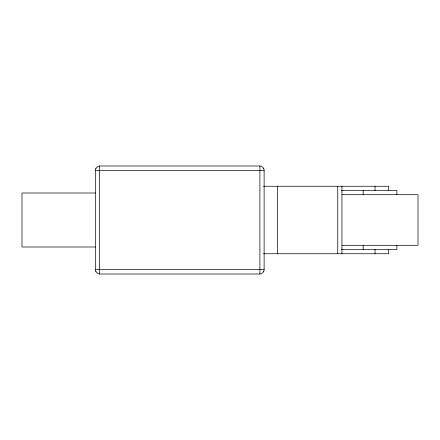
<?xml version="1.0" encoding="UTF-8"?>
<svg xmlns="http://www.w3.org/2000/svg" width="440" height="440" viewBox="0 0 440 440"><rect width="100%" height="100%" fill="white"/><g stroke="black" fill="none" stroke-linecap="round" stroke-linejoin="round"><path stroke-width="0.66" d="M95.865 168.443L97.675 166.513A4.01 4.01 0 0 1 99.616 166.007L259.903 166.007A4.01 4.01 0 0 1 261.839 166.513L263.648 168.443M95.865 271.557L97.675 273.488A4.01 4.01 0 0 0 99.616 273.994L259.903 273.994A4.01 4.01 0 0 0 261.839 273.488L263.648 271.557M96.08 271.959A4.719 4.719 0 0 1 95.398 269.495L95.398 170.506L264.121 170.506L264.121 269.495A4.719 4.719 0 0 1 263.439 271.959M263.505 186.257L388.647 186.257L388.647 190.471M341.484 190.471L396.908 190.471L396.908 194.596M95.398 193.006L22 193.006L22 246.994L95.398 246.994M342.073 194.689L418 194.689L418 245.311L342.073 245.311M341.484 249.53L396.908 249.53L396.908 245.405M263.505 253.743L388.647 253.743L388.647 249.53M95.398 269.495L264.121 269.495M375.045 186.257L375.045 190.471M375.045 249.53L375.045 253.743M363.165 190.471L363.165 194.596M363.165 245.405L363.165 249.53M341.941 186.257L341.941 253.743M337.761 186.257L337.761 253.743M277.618 186.257L277.618 253.743M259.903 166.007L259.903 273.994M99.616 166.007L99.616 273.994M95.398 170.506A4.719 4.719 0 0 1 96.08 168.041M263.439 168.041A4.719 4.719 0 0 1 264.121 170.506"/></g></svg>
